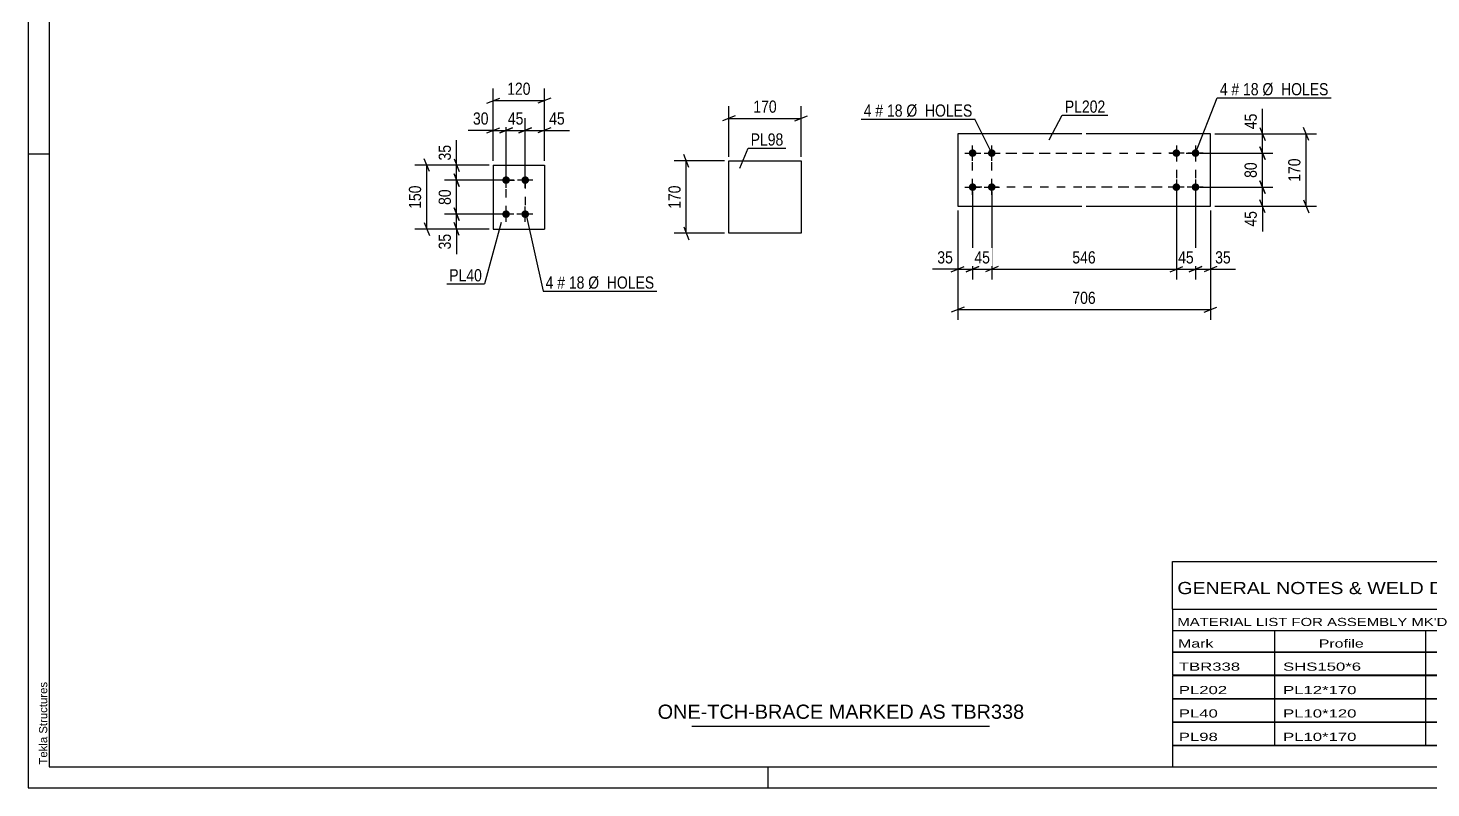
# Model space of a CAD drawing. Header units: millimetres. Extents: x 0 to 594, y 0 to 420.
# Drawn here: x 0 to 329.8, y 0 to 178.6 of the extents above; entities that cross this region are included whole.
import ezdxf

# ---------------------------------------------------------------- set-up
doc = ezdxf.new("R2010")
doc.units = ezdxf.units.MM
doc.linetypes.add('DXK_LINE_DOT2', pattern=[3.9198, 1.9599, -1.9599])
doc.styles.add('Arial', font='ARIAL.TTF', dxfattribs={"height": 0.2})
doc.styles.add('Arial Narrow', font='ARIALN.TTF', dxfattribs={"height": 0.2})

# ---------------------------------------------------------------- blocks, each defined once
blk = doc.blocks.new('Unknown-580874091-1129')
at = {"color": 5, "linetype": 'Continuous'}
for p, q in [((0, 420), (0, 0)), ((5, 415), (5, 5)), ((5, 149), (0, 149)), ((5, 5), (589, 5)), ((174, 0), (174, 5)), ((0, 0), (594, 0))]:
    blk.add_line(p, q, dxfattribs=at)
at = {"color": 174, "linetype": 'Continuous', "style": 'Arial'}
blk.add_text('Tekla Structures', height=1.9102, rotation=90, dxfattribs=at).set_placement((4.5, 5.5))
blk = doc.blocks.new('Bolt-580874091-1256 - 1220')
at = {"linetype": 'Continuous'}
for points in [[(222.02, 150.13, -1), (222.02, 148.33, -1)], [(226.52, 150.13, -1), (226.52, 148.33, -1)], [(222.02, 142.13, -1), (222.02, 140.33, -1)], [(226.52, 142.13, -1), (226.52, 140.33, -1)]]:
    blk.add_hatch(color=1, dxfattribs=at).paths.add_polyline_path(points)
at = {"color": 1, "linetype": 'Continuous'}
for p, q in [((220.22, 149.23), (223.82, 149.23)), ((222.02, 147.43), (222.02, 151.03)), ((224.72, 149.23), (228.32, 149.23)), ((226.52, 147.43), (226.52, 151.03)), ((222.02, 139.43), (222.02, 143.03)), ((226.52, 139.43), (226.52, 143.03)), ((220.22, 141.23), (223.82, 141.23)), ((224.72, 141.23), (228.32, 141.23))]:
    blk.add_line(p, q, dxfattribs=at)
blk = doc.blocks.new('Bolt-580874091-1261 - 1220')
at = {"linetype": 'Continuous'}
for points in [[(269.92, 148.33, -1), (269.92, 150.13, -1)], [(274.42, 148.33, -1), (274.42, 150.13, -1)], [(269.92, 140.33, -1), (269.92, 142.13, -1)], [(274.42, 140.33, -1), (274.42, 142.13, -1)]]:
    blk.add_hatch(color=1, dxfattribs=at).paths.add_polyline_path(points)
at = {"color": 1, "linetype": 'Continuous'}
for p, q in [((271.72, 149.23), (268.12, 149.23)), ((269.92, 151.03), (269.92, 147.43)), ((276.22, 149.23), (272.62, 149.23)), ((274.42, 151.03), (274.42, 147.43)), ((269.92, 143.03), (269.92, 139.43)), ((274.42, 143.03), (274.42, 139.43)), ((271.72, 141.23), (268.12, 141.23)), ((276.22, 141.23), (272.62, 141.23))]:
    blk.add_line(p, q, dxfattribs=at)
blk = doc.blocks.new('Part-580874091-1276 - 1220')
at = {"color": 2, "linetype": 'Continuous'}
for p, q in [((247.72, 153.73), (218.52, 153.73)), ((218.52, 153.73), (218.52, 136.73)), ((277.92, 153.73), (248.72, 153.73)), ((277.92, 136.73), (277.92, 153.73)), ((218.52, 136.73), (247.72, 136.73)), ((248.72, 136.73), (277.92, 136.73))]:
    blk.add_line(p, q, dxfattribs=at)
blk = doc.blocks.new('Part-580874091-1555 - 1539')
at = {"color": 2, "linetype": 'Continuous'}
for p, q in [((109.36, 146.38), (109.36, 131.38)), ((109.36, 146.38), (121.36, 146.38)), ((121.36, 146.38), (121.36, 131.38)), ((109.36, 131.38), (121.36, 131.38))]:
    blk.add_line(p, q, dxfattribs=at)
blk = doc.blocks.new('Bolt-580874091-1560 - 1539')
at = {"linetype": 'Continuous'}
for points in [[(112.36, 141.98, -1), (112.36, 143.78, -1)], [(116.86, 141.98, -1), (116.86, 143.78, -1)], [(112.36, 133.98, -1), (112.36, 135.78, -1)], [(116.86, 133.98, -1), (116.86, 135.78, -1)]]:
    blk.add_hatch(color=1, dxfattribs=at).paths.add_polyline_path(points)
at = {"color": 1, "linetype": 'Continuous'}
for p, q in [((114.16, 142.88), (110.56, 142.88)), ((112.36, 141.08), (112.36, 144.68)), ((118.66, 142.88), (115.06, 142.88)), ((116.86, 141.08), (116.86, 144.68)), ((112.36, 133.08), (112.36, 136.68)), ((116.86, 133.08), (116.86, 136.68)), ((114.16, 134.88), (110.56, 134.88)), ((118.66, 134.88), (115.06, 134.88))]:
    blk.add_line(p, q, dxfattribs=at)
blk = doc.blocks.new('Part-580874091-1515 - 1499')
at = {"color": 2, "linetype": 'Continuous'}
for p, q in [((164.73, 147.38), (181.73, 147.38)), ((164.73, 130.38), (164.73, 147.38)), ((181.73, 147.38), (181.73, 130.38)), ((181.73, 130.38), (164.73, 130.38))]:
    blk.add_line(p, q, dxfattribs=at)
blk = doc.blocks.new('Rectangle-580874091-1446 - 1220')
at = {"color": 1, "linetype": 'DXK_LINE_DOT2'}
for p, q in [((222.02, 149.23), (247.72, 149.23)), ((222.02, 141.23), (222.02, 149.23)), ((248.72, 149.23), (274.42, 149.23)), ((274.42, 149.23), (274.42, 141.23)), ((247.72, 141.23), (222.02, 141.23)), ((274.42, 141.23), (248.72, 141.23))]:
    blk.add_line(p, q, dxfattribs=at)
blk = doc.blocks.new('Rectangle-580874091-1669 - 1539')
at = {"color": 1, "linetype": 'DXK_LINE_DOT2'}
blk.add_lwpolyline([(112.36, 142.88), (116.86, 142.88), (116.86, 134.88), (112.36, 134.88), (112.36, 142.88)], close=True, dxfattribs=at)
blk = doc.blocks.new('Rectangle-580874091-1435 - 1220')
at = {"color": 1, "linetype": 'DXK_LINE_DOT2'}
for p, q in [((226.52, 149.23), (247.72, 149.23)), ((226.52, 141.23), (226.52, 149.23)), ((248.72, 149.23), (269.92, 149.23)), ((269.92, 149.23), (269.92, 141.23)), ((247.72, 141.23), (226.52, 141.23)), ((269.92, 141.23), (248.72, 141.23))]:
    blk.add_line(p, q, dxfattribs=at)
blk = doc.blocks.new('StraightDimension-580874091-1280 - 1220')
at = {"color": 7, "linetype": 'Continuous'}
for p, q in [((289.56, 142.73), (290.76, 139.73)), ((275.42, 141.23), (292.56, 141.23)), ((290.16, 136.73), (290.16, 141.23)), ((278.92, 136.73), (292.56, 136.73)), ((290.76, 135.23), (289.56, 138.23))]:
    blk.add_line(p, q, dxfattribs=at)
at = {"color": 0}
blk.add_wipeout([(289.41, 136.21), (285.21, 136.21), (285.21, 131.35), (289.41, 131.35)], dxfattribs=at)
at = {"color": 7, "linetype": 'Continuous'}
blk.add_line((290.16, 136.73), (290.16, 130.83), dxfattribs=at)
blk.add_line((290.16, 136.73), (290.16, 130.83), dxfattribs=at)
at = {"color": 3, "style": 'Arial Narrow'}
blk.add_text('45', height=2.863, rotation=90.0002, dxfattribs=at).set_placement((288.81, 131.95))
blk = doc.blocks.new('StraightDimension-580874091-1420 - 1220')
at = {"color": 7, "linetype": 'Continuous'}
for p, q in [((222.02, 140.23), (222.02, 119.54)), ((218.52, 135.73), (218.52, 119.54)), ((217.02, 121.34), (220.02, 122.54)), ((223.52, 122.54), (220.52, 121.34)), ((218.52, 121.94), (222.02, 121.94))]:
    blk.add_line(p, q, dxfattribs=at)
at = {"color": 0}
blk.add_wipeout([(217.99, 122.69), (217.99, 126.89), (213.13, 126.89), (213.13, 122.69)], dxfattribs=at)
at = {"color": 7, "linetype": 'Continuous'}
blk.add_line((218.52, 121.94), (212.61, 121.94), dxfattribs=at)
blk.add_line((218.52, 121.94), (212.61, 121.94), dxfattribs=at)
at = {"color": 3, "style": 'Arial Narrow'}
blk.add_text('35', height=2.863, dxfattribs=at).set_placement((213.73, 123.29))
blk = doc.blocks.new('StraightDimension-580874091-1292 - 1220')
at = {"color": 7, "linetype": 'Continuous'}
for p, q in [((275.42, 149.23), (292.56, 149.23)), ((289.56, 150.73), (290.76, 147.73)), ((290.16, 141.23), (290.16, 149.23)), ((290.76, 139.73), (289.56, 142.73)), ((275.42, 141.23), (292.56, 141.23))]:
    blk.add_line(p, q, dxfattribs=at)
at = {"color": 0}
blk.add_wipeout([(289.41, 147.66), (285.21, 147.66), (285.21, 142.81), (289.41, 142.81)], dxfattribs=at)
at = {"color": 3, "style": 'Arial Narrow'}
blk.add_text('80', height=2.863, rotation=90.0002, dxfattribs=at).set_placement((288.81, 143.41))
blk = doc.blocks.new('StraightDimension-580874091-1301 - 1220')
at = {"color": 7, "linetype": 'Continuous'}
for p, q in [((289.56, 155.23), (290.76, 152.23)), ((278.92, 153.73), (292.56, 153.73)), ((290.16, 149.23), (290.16, 153.73)), ((275.42, 149.23), (292.56, 149.23)), ((290.76, 147.73), (289.56, 150.73))]:
    blk.add_line(p, q, dxfattribs=at)
at = {"color": 0}
blk.add_wipeout([(289.41, 159.12), (285.21, 159.12), (285.21, 154.26), (289.41, 154.26)], dxfattribs=at)
at = {"color": 7, "linetype": 'Continuous'}
blk.add_line((290.16, 153.73), (290.16, 159.64), dxfattribs=at)
blk.add_line((290.16, 153.73), (290.16, 159.64), dxfattribs=at)
at = {"color": 3, "style": 'Arial Narrow'}
blk.add_text('45', height=2.863, rotation=90.0002, dxfattribs=at).set_placement((288.81, 154.86))
blk = doc.blocks.new('StraightDimension-580874091-1384 - 1220')
at = {"color": 7, "linetype": 'Continuous'}
for p, q in [((218.52, 135.73), (218.52, 110.03)), ((277.92, 135.73), (277.92, 110.03)), ((220.02, 113.03), (217.02, 111.83)), ((218.52, 112.43), (277.92, 112.43)), ((276.42, 111.83), (279.42, 113.03))]:
    blk.add_line(p, q, dxfattribs=at)
at = {"color": 0}
blk.add_wipeout([(251.56, 113.18), (251.56, 117.38), (244.87, 117.38), (244.87, 113.18)], dxfattribs=at)
at = {"color": 3, "style": 'Arial Narrow'}
blk.add_text('706', height=2.863, dxfattribs=at).set_placement((245.47, 113.78))
blk = doc.blocks.new('StraightDimension-580874091-1389 - 1220')
at = {"color": 7, "linetype": 'Continuous'}
for p, q in [((274.42, 140.23), (274.42, 119.54)), ((277.92, 135.73), (277.92, 119.54)), ((272.92, 121.34), (275.92, 122.54)), ((279.42, 122.54), (276.42, 121.34)), ((274.42, 121.94), (277.92, 121.94))]:
    blk.add_line(p, q, dxfattribs=at)
at = {"color": 0}
blk.add_wipeout([(283.3, 122.69), (283.3, 126.89), (278.44, 126.89), (278.44, 122.69)], dxfattribs=at)
at = {"color": 7, "linetype": 'Continuous'}
blk.add_line((277.92, 121.94), (283.82, 121.94), dxfattribs=at)
blk.add_line((277.92, 121.94), (283.82, 121.94), dxfattribs=at)
at = {"color": 3, "style": 'Arial Narrow'}
blk.add_text('35', height=2.863, dxfattribs=at).set_placement((279.04, 123.29))
blk = doc.blocks.new('StraightDimension-580874091-1395 - 1220')
at = {"color": 7, "linetype": 'Continuous'}
for p, q in [((269.92, 140.23), (269.92, 119.54)), ((274.42, 140.23), (274.42, 119.54)), ((268.42, 121.34), (271.42, 122.54)), ((275.92, 122.54), (272.92, 121.34)), ((269.92, 121.94), (274.42, 121.94))]:
    blk.add_line(p, q, dxfattribs=at)
at = {"color": 0}
blk.add_wipeout([(274.59, 122.69), (274.59, 126.89), (269.74, 126.89), (269.74, 122.69)], dxfattribs=at)
at = {"color": 3, "style": 'Arial Narrow'}
blk.add_text('45', height=2.863, dxfattribs=at).set_placement((270.34, 123.29))
blk = doc.blocks.new('StraightDimension-580874091-1404 - 1220')
at = {"color": 7, "linetype": 'Continuous'}
for p, q in [((226.52, 140.23), (226.52, 119.54)), ((269.92, 140.23), (269.92, 119.54)), ((228.02, 122.54), (225.02, 121.34)), ((268.42, 121.34), (271.42, 122.54)), ((226.52, 121.94), (269.92, 121.94))]:
    blk.add_line(p, q, dxfattribs=at)
at = {"color": 0}
blk.add_wipeout([(251.56, 122.69), (251.56, 126.89), (244.87, 126.89), (244.87, 122.69)], dxfattribs=at)
at = {"color": 3, "style": 'Arial Narrow'}
blk.add_text('546', height=2.863, dxfattribs=at).set_placement((245.47, 123.29))
blk = doc.blocks.new('StraightDimension-580874091-1412 - 1220')
at = {"color": 7, "linetype": 'Continuous'}
for p, q in [((222.02, 140.23), (222.02, 119.54)), ((226.52, 140.23), (226.52, 119.54)), ((220.52, 121.34), (223.52, 122.54)), ((228.02, 122.54), (225.02, 121.34)), ((222.02, 121.94), (226.52, 121.94))]:
    blk.add_line(p, q, dxfattribs=at)
at = {"color": 0}
blk.add_wipeout([(226.69, 122.69), (226.69, 126.89), (221.84, 126.89), (221.84, 122.69)], dxfattribs=at)
at = {"color": 3, "style": 'Arial Narrow'}
blk.add_text('45', height=2.863, dxfattribs=at).set_placement((222.44, 123.29))
blk = doc.blocks.new('StraightDimension-580874091-1427 - 1220')
at = {"color": 7, "linetype": 'Continuous'}
for p, q in [((301.02, 152.23), (299.82, 155.23)), ((278.92, 153.73), (302.82, 153.73)), ((300.42, 136.73), (300.42, 153.73)), ((278.92, 136.73), (302.82, 136.73)), ((299.82, 138.23), (301.02, 135.23))]:
    blk.add_line(p, q, dxfattribs=at)
at = {"color": 0}
blk.add_wipeout([(299.67, 148.58), (295.47, 148.58), (295.47, 141.89), (299.67, 141.89)], dxfattribs=at)
at = {"color": 3, "style": 'Arial Narrow'}
blk.add_text('170', height=2.863, rotation=90.0002, dxfattribs=at).set_placement((299.07, 142.49))
blk = doc.blocks.new('StraightDimension-580874091-1579 - 1539')
at = {"color": 7, "linetype": 'Continuous'}
for p, q in [((107.86, 153.98), (110.86, 155.18)), ((109.36, 147.38), (109.36, 157.43)), ((113.86, 155.18), (110.86, 153.98)), ((112.36, 143.88), (112.36, 157.43)), ((109.36, 154.58), (112.36, 154.58))]:
    blk.add_line(p, q, dxfattribs=at)
at = {"color": 0}
blk.add_wipeout([(108.84, 155.33), (108.84, 159.53), (103.98, 159.53), (103.98, 155.33)], dxfattribs=at)
at = {"color": 7, "linetype": 'Continuous'}
blk.add_line((109.36, 154.58), (103.46, 154.58), dxfattribs=at)
blk.add_line((109.36, 154.58), (103.46, 154.58), dxfattribs=at)
at = {"color": 3, "style": 'Arial Narrow'}
blk.add_text('30', height=2.863, dxfattribs=at).set_placement((104.58, 155.93))
blk = doc.blocks.new('StraightDimension-580874091-1656 - 1539')
at = {"color": 7, "linetype": 'Continuous'}
for p, q in [((108.36, 146.38), (97.88, 146.38)), ((100.13, 147.88), (101.33, 144.88)), ((100.73, 142.88), (100.73, 146.38)), ((111.36, 142.88), (97.88, 142.88)), ((101.33, 141.38), (100.13, 144.38))]:
    blk.add_line(p, q, dxfattribs=at)
at = {"color": 0}
blk.add_wipeout([(99.98, 151.76), (95.78, 151.76), (95.78, 146.9), (99.98, 146.9)], dxfattribs=at)
at = {"color": 7, "linetype": 'Continuous'}
blk.add_line((100.73, 146.38), (100.73, 152.28), dxfattribs=at)
blk.add_line((100.73, 146.38), (100.73, 152.28), dxfattribs=at)
at = {"color": 3, "style": 'Arial Narrow'}
blk.add_text('35', height=2.863, rotation=90.0002, dxfattribs=at).set_placement((99.38, 147.5))
blk = doc.blocks.new('StraightDimension-580874091-1592 - 1539')
at = {"color": 7, "linetype": 'Continuous'}
for p, q in [((110.86, 153.98), (113.86, 155.18)), ((112.36, 143.88), (112.36, 157.43)), ((118.36, 155.18), (115.36, 153.98)), ((116.86, 143.88), (116.86, 157.43)), ((112.36, 154.58), (116.86, 154.58))]:
    blk.add_line(p, q, dxfattribs=at)
at = {"color": 0}
blk.add_wipeout([(117.04, 155.33), (117.04, 159.53), (112.18, 159.53), (112.18, 155.33)], dxfattribs=at)
at = {"color": 3, "style": 'Arial Narrow'}
blk.add_text('45', height=2.863, dxfattribs=at).set_placement((112.78, 155.93))
blk = doc.blocks.new('StraightDimension-580874091-1562 - 1539')
at = {"color": 7, "linetype": 'Continuous'}
for p, q in [((107.86, 160.98), (110.86, 162.18)), ((109.36, 147.38), (109.36, 164.43)), ((109.36, 161.58), (121.36, 161.58)), ((122.86, 162.18), (119.86, 160.98)), ((121.36, 147.38), (121.36, 164.43))]:
    blk.add_line(p, q, dxfattribs=at)
at = {"color": 0}
blk.add_wipeout([(118.7, 162.33), (118.7, 166.53), (112.02, 166.53), (112.02, 162.33)], dxfattribs=at)
at = {"color": 3, "style": 'Arial Narrow'}
blk.add_text('120', height=2.863, dxfattribs=at).set_placement((112.62, 162.93))
blk = doc.blocks.new('StraightDimension-580874091-1602 - 1539')
at = {"color": 7, "linetype": 'Continuous'}
for p, q in [((115.36, 153.98), (118.36, 155.18)), ((116.86, 143.88), (116.86, 157.43)), ((122.86, 155.18), (119.86, 153.98)), ((121.36, 147.38), (121.36, 157.43)), ((116.86, 154.58), (121.36, 154.58))]:
    blk.add_line(p, q, dxfattribs=at)
at = {"color": 0}
blk.add_wipeout([(126.74, 155.33), (126.74, 159.53), (121.89, 159.53), (121.89, 155.33)], dxfattribs=at)
at = {"color": 7, "linetype": 'Continuous'}
blk.add_line((121.36, 154.58), (127.27, 154.58), dxfattribs=at)
blk.add_line((121.36, 154.58), (127.27, 154.58), dxfattribs=at)
at = {"color": 3, "style": 'Arial Narrow'}
blk.add_text('45', height=2.863, dxfattribs=at).set_placement((122.49, 155.93))
blk = doc.blocks.new('StraightDimension-580874091-1616 - 1539')
at = {"color": 7, "linetype": 'Continuous'}
for p, q in [((108.36, 146.38), (90.88, 146.38)), ((94.33, 144.88), (93.13, 147.88)), ((93.73, 131.38), (93.73, 146.38)), ((93.13, 132.88), (94.33, 129.88)), ((108.36, 131.38), (90.88, 131.38))]:
    blk.add_line(p, q, dxfattribs=at)
at = {"color": 0}
blk.add_wipeout([(92.98, 142.22), (88.78, 142.22), (88.78, 135.53), (92.98, 135.53)], dxfattribs=at)
at = {"color": 3, "style": 'Arial Narrow'}
blk.add_text('150', height=2.863, rotation=90.0002, dxfattribs=at).set_placement((92.38, 136.13))
blk = doc.blocks.new('StraightDimension-580874091-1633 - 1539')
at = {"color": 7, "linetype": 'Continuous'}
for p, q in [((100.13, 136.38), (101.33, 133.38)), ((111.36, 134.88), (97.88, 134.88)), ((101.33, 129.88), (100.13, 132.88)), ((100.73, 131.38), (100.73, 134.88)), ((108.36, 131.38), (97.88, 131.38))]:
    blk.add_line(p, q, dxfattribs=at)
at = {"color": 0}
blk.add_wipeout([(99.98, 130.85), (95.78, 130.85), (95.78, 125.99), (99.98, 125.99)], dxfattribs=at)
at = {"color": 7, "linetype": 'Continuous'}
blk.add_line((100.73, 131.38), (100.73, 125.47), dxfattribs=at)
blk.add_line((100.73, 131.38), (100.73, 125.47), dxfattribs=at)
at = {"color": 3, "style": 'Arial Narrow'}
blk.add_text('35', height=2.863, rotation=90.0002, dxfattribs=at).set_placement((99.38, 126.59))
blk = doc.blocks.new('StraightDimension-580874091-1646 - 1539')
at = {"color": 7, "linetype": 'Continuous'}
for p, q in [((111.36, 142.88), (97.88, 142.88)), ((100.13, 144.38), (101.33, 141.38)), ((100.73, 134.88), (100.73, 142.88)), ((101.33, 133.38), (100.13, 136.38)), ((111.36, 134.88), (97.88, 134.88))]:
    blk.add_line(p, q, dxfattribs=at)
at = {"color": 0}
blk.add_wipeout([(99.98, 141.3), (95.78, 141.3), (95.78, 136.45), (99.98, 136.45)], dxfattribs=at)
at = {"color": 3, "style": 'Arial Narrow'}
blk.add_text('80', height=2.863, rotation=90.0002, dxfattribs=at).set_placement((99.38, 137.05))
blk = doc.blocks.new('StraightDimension-580874091-1517 - 1499')
at = {"color": 7, "linetype": 'Continuous'}
for p, q in [((155.33, 145.88), (154.13, 148.88)), ((163.73, 147.38), (151.88, 147.38)), ((154.73, 130.38), (154.73, 147.38)), ((163.73, 130.38), (151.88, 130.38)), ((154.13, 131.88), (155.33, 128.88))]:
    blk.add_line(p, q, dxfattribs=at)
at = {"color": 0}
blk.add_wipeout([(153.98, 142.22), (149.78, 142.22), (149.78, 135.53), (153.98, 135.53)], dxfattribs=at)
at = {"color": 3, "style": 'Arial Narrow'}
blk.add_text('170', height=2.863, rotation=90.0002, dxfattribs=at).set_placement((153.38, 136.13))
blk = doc.blocks.new('StraightDimension-580874091-1526 - 1499')
at = {"color": 7, "linetype": 'Continuous'}
for p, q in [((164.73, 148.38), (164.73, 160.23)), ((181.73, 148.38), (181.73, 160.23)), ((166.23, 157.98), (163.23, 156.78)), ((164.73, 157.38), (181.73, 157.38)), ((180.23, 156.78), (183.23, 157.98))]:
    blk.add_line(p, q, dxfattribs=at)
at = {"color": 0}
blk.add_wipeout([(176.57, 158.13), (176.57, 162.33), (169.89, 162.33), (169.89, 158.13)], dxfattribs=at)
at = {"color": 3, "style": 'Arial Narrow'}
blk.add_text('170', height=2.863, dxfattribs=at).set_placement((170.49, 158.73))
blk = doc.blocks.new('Unknown-580874091-4173')
at = {"color": 7, "linetype": 'Continuous'}
for p, q in [((269, 53.25), (429, 53.25)), ((269, 42), (269, 53.25)), ((429, 53.25), (429, 42)), ((269, 42), (429, 42)), ((269, 42), (269, 37)), ((429, 42), (429, 37)), ((269, 37), (429, 37)), ((269, 37), (269, 32)), ((293, 37), (293, 32)), ((328.5, 37), (328.5, 32)), ((354.5, 37), (354.5, 32)), ((367.5, 37), (367.5, 32)), ((385, 37), (385, 32)), ((407, 37), (407, 32)), ((429, 37), (429, 32)), ((269, 32), (429, 32)), ((269, 31.95), (269, 26.55)), ((269, 31.95), (429, 31.95)), ((293, 32), (293, 26.5)), ((328.5, 32), (328.5, 26.5)), ((354.5, 32), (354.5, 26.5)), ((367.5, 32), (367.5, 26.5)), ((385, 32), (385, 26.5)), ((407, 32), (407, 26.5)), ((429, 31.95), (429, 26.55)), ((269, 26.55), (429, 26.55)), ((269, 26.45), (269, 21.05)), ((269, 26.45), (429, 26.45)), ((293, 26.5), (293, 21)), ((328.5, 26.5), (328.5, 21)), ((354.5, 26.5), (354.5, 21)), ((367.5, 26.5), (367.5, 21)), ((385, 26.5), (385, 21)), ((407, 26.5), (407, 21)), ((429, 26.45), (429, 21.05)), ((269, 21.05), (429, 21.05)), ((269, 20.95), (269, 15.55)), ((269, 20.95), (429, 20.95)), ((293, 21), (293, 15.5)), ((328.5, 21), (328.5, 15.5)), ((354.5, 21), (354.5, 15.5)), ((367.5, 21), (367.5, 15.5)), ((385, 21), (385, 15.5)), ((407, 21), (407, 15.5)), ((429, 20.95), (429, 15.55)), ((269, 15.55), (429, 15.55)), ((269, 15.45), (269, 10.05)), ((269, 15.45), (429, 15.45)), ((293, 15.5), (293, 10)), ((328.5, 15.5), (328.5, 10)), ((354.5, 15.5), (354.5, 10)), ((367.5, 15.5), (367.5, 10)), ((385, 15.5), (385, 10)), ((407, 15.5), (407, 10)), ((429, 15.45), (429, 10.05)), ((269, 10.05), (429, 10.05)), ((269, 10), (429, 10)), ((269, 10), (269, 5)), ((385, 10), (385, 5)), ((407, 10), (407, 5)), ((429, 10), (429, 5)), ((269, 5), (429, 5))]:
    blk.add_line(p, q, dxfattribs=at)
at = {"color": 7, "style": 'Arial Narrow'}
for s, height, width, p in [('GENERAL NOTES & WELD DETAILS :', 2.8633, 1.4, (270.15, 45.56)), ('REFER TYP DRAWING TYP-01', 1.9089, 1.6, (353.7, 45.66)), ("MATERIAL LIST FOR ASSEMBLY MK'D", 1.9089, 1.6, (270.15, 38.06)), ('TBR338', 1.909, 1.794707, (361.59, 37.97)), ('1', 1.91, 1.794707, (391.08, 38.06)), ('No. Required', 1.9089, 1.6, (400.41, 38.06)), ('Mark', 1.909, 1.7, (270.34, 33)), ('Profile', 1.909, 1.7, (303.41, 33)), ('Material', 1.909, 1.7, (333.54, 33.06)), ('No.', 1.909, 1.7, (358.5, 33.06)), ('Length', 1.909, 1.7, (369, 33.06)), ('Area', 1.909, 1.7, (391.5, 33.06)), ('Weight', 1.909, 1.7, (411, 33.06))]:
    blk.add_text(s, height=height, dxfattribs=dict(at, width=width)).set_placement(p)
at = {"color": 7, "linetype": 'Continuous', "style": 'Arial Narrow'}
for s, height, width, p in [('TBR338', 1.909, 1.794707, (270.5, 27.56)), ('SHS150*6', 1.909, 1.794707, (295, 27.56)), ('E350', 1.909, 1.794707, (334.74, 27.56)), ('1', 1.91, 1.794707, (358.86, 27.56)), ('5729', 1.909, 1.794707, (371.58, 27.56)), ('3.4', 1.909, 1.794707, (395.32, 27.56)), ('155.0', 1.909, 1.794707, (411.96, 27.56)), ('PL202', 1.909, 1.794707, (270.5, 22.06)), ('PL12*170', 1.909, 1.794707, (295, 22.06)), ('E350', 1.909, 1.794707, (334.74, 22.06)), ('1', 1.91, 1.794707, (358.86, 22.06)), ('706', 1.909, 1.794707, (373.77, 22.06)), ('0.3', 1.909, 1.794707, (395.32, 22.06)), ('11.3', 1.909, 1.794707, (414.14, 22.06)), ('PL40', 1.909, 1.794707, (270.5, 16.56)), ('PL10*120', 1.909, 1.794707, (295, 16.56)), ('E350', 1.909, 1.794707, (334.74, 16.56)), ('4', 1.91, 1.794707, (358.86, 16.56)), ('150', 1.909, 1.794707, (373.77, 16.56)), ('0.0', 1.909, 1.794707, (395.32, 16.56)), ('5.7', 1.909, 1.794707, (416.33, 16.56)), ('PL98', 1.909, 1.794707, (270.5, 11.06)), ('PL10*170', 1.909, 1.794707, (295, 11.06)), ('E350', 1.909, 1.794707, (334.74, 11.06)), ('2', 1.91, 1.794707, (358.86, 11.06)), ('170', 1.909, 1.794707, (373.77, 11.06)), ('0.1', 1.909, 1.794707, (395.32, 11.06)), ('4.5', 1.909, 1.794707, (416.33, 11.06)), ('Total', 1.909, 1.7, (371.33, 6.5)), ('4.0', 1.909, 1.794707, (394.83, 6.5)), ('176.5', 1.909, 1.794707, (411.96, 6.5))]:
    blk.add_text(s, height=height, dxfattribs=dict(at, width=width)).set_placement(p)
blk = doc.blocks.new('Unknown-580874091-4174')
at = {"color": 7, "linetype": 'Continuous'}
blk.add_line((156, 14.5), (226, 14.5), dxfattribs=at)
at = {"color": 7, "style": 'Arial'}
blk.add_text('ONE-TCH-BRACE MARKED AS TBR338', height=3.3428, dxfattribs=at).set_placement((147.99, 16.25))
blk = doc.blocks.new('Mark-580874091-1251 - 1220')
at = {"color": 0}
blk.add_wipeout([(198.27, 157.8), (198.27, 160.8), (196.44, 160.8), (196.44, 157.8)], dxfattribs=at)
blk.add_wipeout([(198.27, 157.8), (198.27, 160.8), (196.44, 160.8), (196.44, 157.8)], dxfattribs=at)
blk.add_wipeout([(201, 157.8), (201, 160.8), (199.17, 160.8), (199.17, 157.8)], dxfattribs=at)
blk.add_wipeout([(201, 157.8), (201, 160.8), (199.17, 160.8), (199.17, 157.8)], dxfattribs=at)
at = {"color": 3, "style": 'Arial Narrow'}
blk.add_text('4', height=2.86, dxfattribs=at).set_placement((196.44, 157.8))
at = {"color": 0}
blk.add_wipeout([(205.55, 157.8), (205.55, 160.8), (201.9, 160.8), (201.9, 157.8)], dxfattribs=at)
blk.add_wipeout([(205.55, 157.8), (205.55, 160.8), (201.9, 160.8), (201.9, 157.8)], dxfattribs=at)
at = {"color": 3, "style": 'Arial Narrow'}
blk.add_text('#', height=2.86, dxfattribs=at).set_placement((199.17, 157.8))
at = {"color": 0}
blk.add_wipeout([(221.98, 157.8), (221.98, 160.8), (206.45, 160.8), (206.45, 157.8)], dxfattribs=at)
blk.add_wipeout([(221.98, 157.8), (221.98, 160.8), (206.45, 160.8), (206.45, 157.8)], dxfattribs=at)
at = {"color": 7, "linetype": 'Continuous'}
for p in [(195.84, 157.2), (226.52, 149.23)]:
    blk.add_line(p, (222.58, 157.2), dxfattribs=at)
at = {"color": 3, "style": 'Arial Narrow'}
for s, p in [('18', (201.9, 157.8)), ('Ø  HOLES', (206.45, 157.8))]:
    blk.add_text(s, height=2.863, dxfattribs=at).set_placement(p)
blk = doc.blocks.new('Mark-580874091-1272 - 1220')
at = {"color": 0}
blk.add_wipeout([(253.21, 158.73), (253.21, 161.73), (243.71, 161.73), (243.71, 158.73)], dxfattribs=at)
blk.add_wipeout([(253.21, 158.73), (253.21, 161.73), (243.71, 161.73), (243.71, 158.73)], dxfattribs=at)
at = {"color": 30, "linetype": 'Continuous'}
for p, q in [((240.05, 152.35), (243.11, 158.13)), ((243.11, 158.13), (253.81, 158.13))]:
    blk.add_line(p, q, dxfattribs=at)
at = {"color": 3, "style": 'Arial Narrow'}
blk.add_text('PL202', height=2.863, dxfattribs=at).set_placement((243.71, 158.73))
blk = doc.blocks.new('Mark-580874091-1257 - 1220')
at = {"color": 0}
blk.add_wipeout([(281.96, 162.82), (281.96, 165.82), (280.14, 165.82), (280.14, 162.82)], dxfattribs=at)
blk.add_wipeout([(281.96, 162.82), (281.96, 165.82), (280.14, 165.82), (280.14, 162.82)], dxfattribs=at)
at = {"color": 7, "linetype": 'Continuous'}
blk.add_line((274.42, 149.23), (279.54, 162.22), dxfattribs=at)
at = {"color": 0}
blk.add_wipeout([(284.69, 162.82), (284.69, 165.82), (282.86, 165.82), (282.86, 162.82)], dxfattribs=at)
blk.add_wipeout([(284.69, 162.82), (284.69, 165.82), (282.86, 165.82), (282.86, 162.82)], dxfattribs=at)
at = {"color": 3, "style": 'Arial Narrow'}
blk.add_text('4', height=2.86, dxfattribs=at).set_placement((280.14, 162.82))
at = {"color": 0}
blk.add_wipeout([(289.25, 162.82), (289.25, 165.82), (285.59, 165.82), (285.59, 162.82)], dxfattribs=at)
blk.add_wipeout([(289.25, 162.82), (289.25, 165.82), (285.59, 165.82), (285.59, 162.82)], dxfattribs=at)
at = {"color": 3, "style": 'Arial Narrow'}
blk.add_text('#', height=2.86, dxfattribs=at).set_placement((282.86, 162.82))
at = {"color": 0}
blk.add_wipeout([(305.68, 162.82), (305.68, 165.82), (290.15, 165.82), (290.15, 162.82)], dxfattribs=at)
blk.add_wipeout([(305.68, 162.82), (305.68, 165.82), (290.15, 165.82), (290.15, 162.82)], dxfattribs=at)
at = {"color": 7, "linetype": 'Continuous'}
blk.add_line((279.54, 162.22), (306.28, 162.22), dxfattribs=at)
at = {"color": 3, "style": 'Arial Narrow'}
for s, p in [('18', (285.59, 162.82)), ('Ø  HOLES', (290.15, 162.82))]:
    blk.add_text(s, height=2.863, dxfattribs=at).set_placement(p)
blk = doc.blocks.new('Mark-580874091-1551 - 1539')
at = {"color": 0}
blk.add_wipeout([(106.68, 119.08), (106.68, 122.08), (99.01, 122.08), (99.01, 119.08)], dxfattribs=at)
blk.add_wipeout([(106.68, 119.08), (106.68, 122.08), (99.01, 122.08), (99.01, 119.08)], dxfattribs=at)
at = {"color": 30, "linetype": 'Continuous'}
for p in [(111.2, 132.88), (98.41, 118.48)]:
    blk.add_line(p, (107.28, 118.48), dxfattribs=at)
at = {"color": 3, "style": 'Arial Narrow'}
blk.add_text('PL40', height=2.863, dxfattribs=at).set_placement((99.01, 119.08))
blk = doc.blocks.new('Mark-580874091-1556 - 1539')
at = {"color": 0}
blk.add_wipeout([(123.49, 117.37), (123.49, 120.37), (121.66, 120.37), (121.66, 117.37)], dxfattribs=at)
blk.add_wipeout([(123.49, 117.37), (123.49, 120.37), (121.66, 120.37), (121.66, 117.37)], dxfattribs=at)
at = {"color": 7, "linetype": 'Continuous'}
blk.add_line((116.98, 135.03), (121.06, 116.77), dxfattribs=at)
at = {"color": 0}
blk.add_wipeout([(126.22, 117.37), (126.22, 120.37), (124.39, 120.37), (124.39, 117.37)], dxfattribs=at)
blk.add_wipeout([(126.22, 117.37), (126.22, 120.37), (124.39, 120.37), (124.39, 117.37)], dxfattribs=at)
at = {"color": 3, "style": 'Arial Narrow'}
blk.add_text('4', height=2.86, dxfattribs=at).set_placement((121.66, 117.37))
at = {"color": 0}
blk.add_wipeout([(130.77, 117.37), (130.77, 120.37), (127.12, 120.37), (127.12, 117.37)], dxfattribs=at)
blk.add_wipeout([(130.77, 117.37), (130.77, 120.37), (127.12, 120.37), (127.12, 117.37)], dxfattribs=at)
at = {"color": 3, "style": 'Arial Narrow'}
blk.add_text('#', height=2.86, dxfattribs=at).set_placement((124.39, 117.37))
at = {"color": 0}
blk.add_wipeout([(147.2, 117.37), (147.2, 120.37), (131.67, 120.37), (131.67, 117.37)], dxfattribs=at)
blk.add_wipeout([(147.2, 117.37), (147.2, 120.37), (131.67, 120.37), (131.67, 117.37)], dxfattribs=at)
at = {"color": 7, "linetype": 'Continuous'}
blk.add_line((121.06, 116.77), (147.8, 116.77), dxfattribs=at)
at = {"color": 3, "style": 'Arial Narrow'}
for s, p in [('18', (127.12, 117.37)), ('Ø  HOLES', (131.67, 117.37))]:
    blk.add_text(s, height=2.863, dxfattribs=at).set_placement(p)
blk = doc.blocks.new('Mark-580874091-1511 - 1499')
at = {"color": 0}
blk.add_wipeout([(177.54, 151), (177.54, 154), (169.86, 154), (169.86, 151)], dxfattribs=at)
blk.add_wipeout([(177.54, 151), (177.54, 154), (169.86, 154), (169.86, 151)], dxfattribs=at)
at = {"color": 30, "linetype": 'Continuous'}
for p, q in [((167.3, 145.72), (169.26, 150.4)), ((169.26, 150.4), (178.14, 150.4))]:
    blk.add_line(p, q, dxfattribs=at)
at = {"color": 3, "style": 'Arial Narrow'}
blk.add_text('PL98', height=2.863, dxfattribs=at).set_placement((169.86, 151))

msp = doc.modelspace()

# ---------------------------------------------------------------- block references
for name in ['Unknown-580874091-1129', 'Part-580874091-1276 - 1220', 'Bolt-580874091-1256 - 1220', 'Rectangle-580874091-1446 - 1220', 'Rectangle-580874091-1435 - 1220', 'Bolt-580874091-1261 - 1220', 'Part-580874091-1555 - 1539', 'Part-580874091-1515 - 1499', 'Bolt-580874091-1560 - 1539', 'Rectangle-580874091-1669 - 1539', 'Unknown-580874091-4173', 'Unknown-580874091-4174']:
    msp.add_blockref(name, (0, 0))

# ---------------------------------------------------------------- next in the draw order: block references
for name in ['Mark-580874091-1272 - 1220', 'StraightDimension-580874091-1579 - 1539', 'Mark-580874091-1251 - 1220', 'StraightDimension-580874091-1517 - 1499', 'StraightDimension-580874091-1280 - 1220', 'StraightDimension-580874091-1420 - 1220', 'Mark-580874091-1556 - 1539']:
    msp.add_blockref(name, (0, 0))

# ---------------------------------------------------------------- next in the draw order: block references
for name in ['StraightDimension-580874091-1526 - 1499', 'StraightDimension-580874091-1656 - 1539', 'StraightDimension-580874091-1292 - 1220', 'StraightDimension-580874091-1384 - 1220']:
    msp.add_blockref(name, (0, 0))

# ---------------------------------------------------------------- next in the draw order: block references
for name in ['StraightDimension-580874091-1592 - 1539', 'StraightDimension-580874091-1301 - 1220', 'Mark-580874091-1511 - 1499', 'StraightDimension-580874091-1389 - 1220']:
    msp.add_blockref(name, (0, 0))

# ---------------------------------------------------------------- next in the draw order: block references
for name in ['StraightDimension-580874091-1562 - 1539', 'StraightDimension-580874091-1427 - 1220', 'StraightDimension-580874091-1395 - 1220']:
    msp.add_blockref(name, (0, 0))

# ---------------------------------------------------------------- next in the draw order: block references
for name in ['Mark-580874091-1257 - 1220', 'StraightDimension-580874091-1602 - 1539', 'StraightDimension-580874091-1616 - 1539', 'StraightDimension-580874091-1404 - 1220']:
    msp.add_blockref(name, (0, 0))

# ---------------------------------------------------------------- next in the draw order: block references
for name in ['StraightDimension-580874091-1412 - 1220', 'StraightDimension-580874091-1633 - 1539']:
    msp.add_blockref(name, (0, 0))

# ---------------------------------------------------------------- next in the draw order: block references
msp.add_blockref('StraightDimension-580874091-1646 - 1539', (0, 0))

# ---------------------------------------------------------------- next in the draw order: block references
msp.add_blockref('Mark-580874091-1551 - 1539', (0, 0))

doc.saveas('drawing.dxf')
